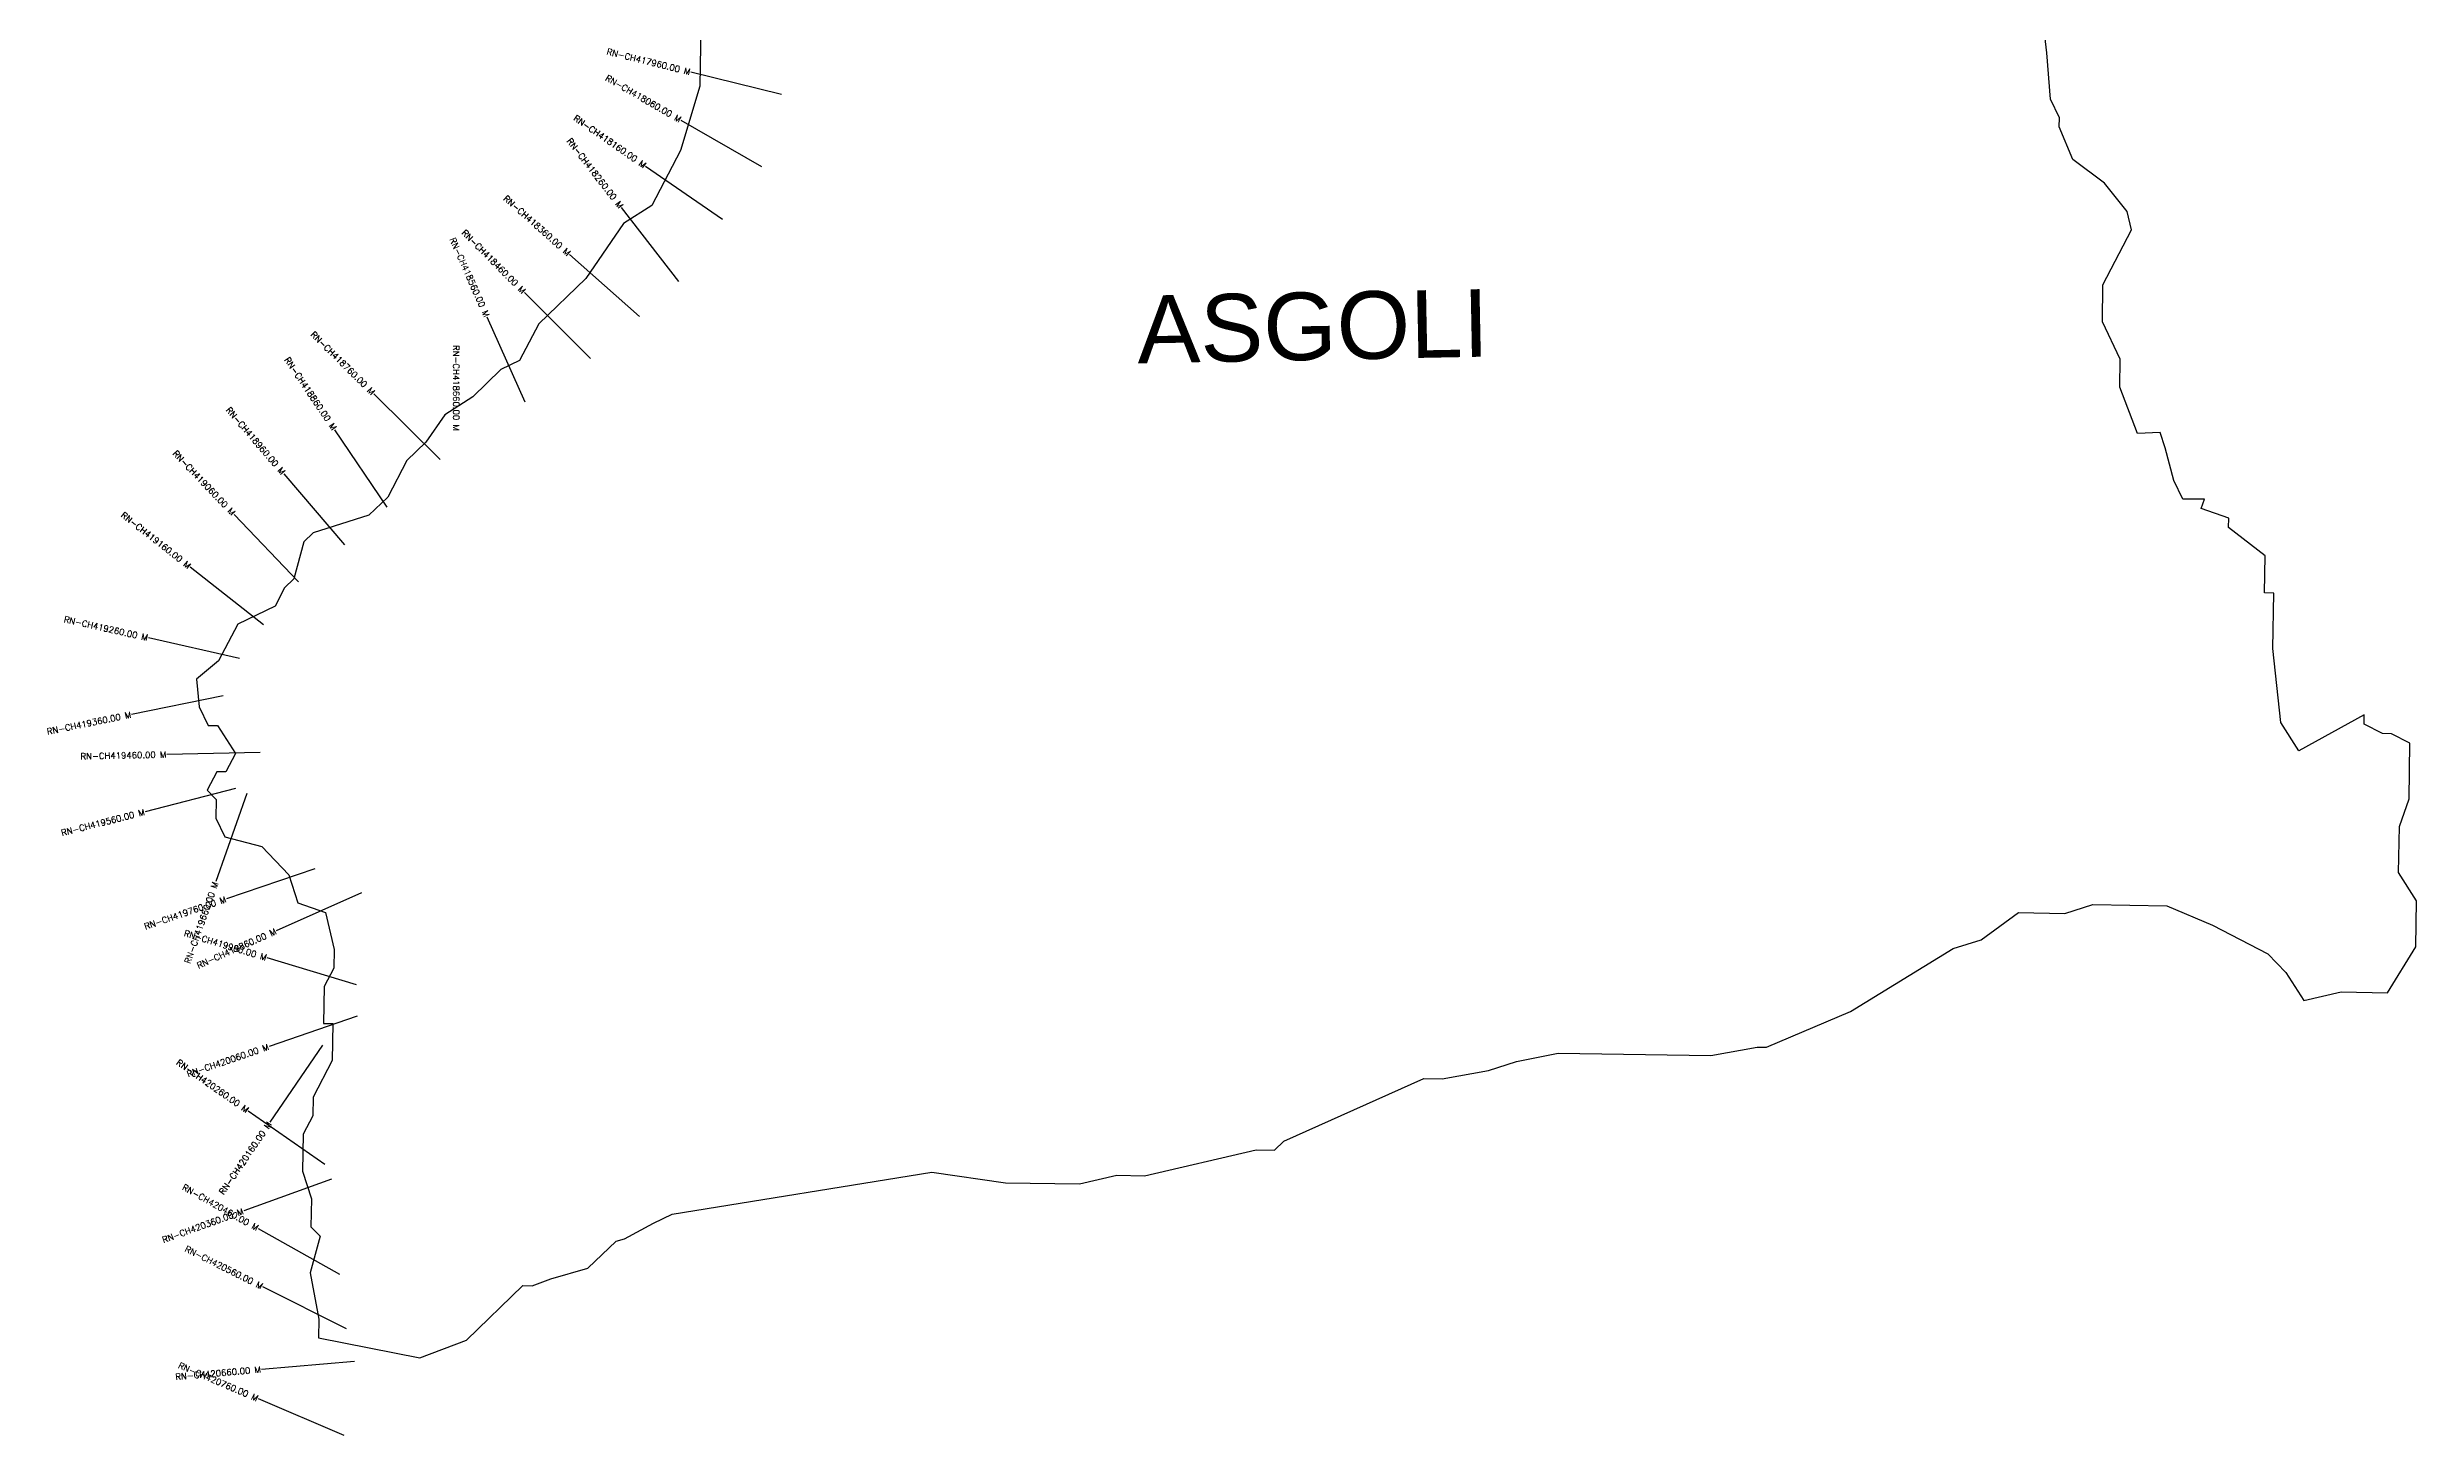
# Model space of a CAD drawing. Header units: metres. Extents: x 306983 to 310792, y 1929648 to 1933695.
# Drawn here: x 306983 to 310792, y 1929648 to 1931880 of the extents above; entities that cross this region are included whole.
import ezdxf
from ezdxf.enums import TextEntityAlignment as Align

# ---------------------------------------------------------------- set-up
doc = ezdxf.new("R2010")
doc.units = ezdxf.units.M
for name, color, linetype in [('CS', 134, 'Continuous'), ('CSMark', 6, 'Continuous'), ('VILLAGE BOUNDRY', 10, 'Continuous'), ('VILLAGE NAME', 250, 'Continuous')]:
    doc.layers.add(name, color=color, linetype=linetype)
doc.styles.get("Standard").update_dxf_attribs({"font": 'simplex.shx'})

msp = doc.modelspace()

# ---------------------------------------------------------------- linework, layer by layer
at = {"layer": 'CS'}
for p, q in [((308163.2, 1931804.4), (308017.6, 1931840.3)), ((308131.9, 1931687.8), (308001.9, 1931762.7)), ((308068.2, 1931603.4), (307944.9, 1931688.8)), ((307998.1, 1931503.7), (307906.3, 1931622.4)), ((307934.9, 1931447.6), (307822.6, 1931547.1)), ((307856.1, 1931380), (307750.1, 1931486.1)), ((307751.2, 1931309.4), (307690.3, 1931446.5)), ((307614.3, 1931217.7), (307507.7, 1931323.2)), ((307529.3, 1931141), (307445.4, 1931265.3)), ((307461.2, 1931080.5), (307363.5, 1931194.3)), ((307386.9, 1931020.8), (307283.3, 1931129.2)), ((307330.6, 1930951.6), (307212.6, 1931044.3)), ((307291.9, 1930897.7), (307145.5, 1930930.5)), ((307265.5, 1930837.7), (307118.5, 1930807.6)), ((307325.3, 1930746.3), (307175.3, 1930743.1)), ((307285.5, 1930688.2), (307140.1, 1930651.1)), ((307303.5, 1930680.2), (307253.9, 1930538.7)), ((307412.9, 1930559.5), (307270.9, 1930511)), ((307488.1, 1930520.8), (307351.1, 1930459.7)), ((307479.9, 1930372.8), (307336.3, 1930416.1)), ((307481.3, 1930322.2), (307339.4, 1930273.7)), ((307425.5, 1930275.8), (307340.9, 1930151.9)), ((307428.9, 1930083.8), (307306, 1930169.8)), ((307439.9, 1930060.5), (307298.9, 1930009.4)), ((307453.2, 1929907.2), (307322.3, 1929980.5)), ((307463.7, 1929819.8), (307329.5, 1929887)), ((307476.7, 1929767.3), (307327.3, 1929754.4)), ((307460.1, 1929647.9), (307322.2, 1929707))]:
    msp.add_line(p, q, dxfattribs=at)
at = {"layer": 'VILLAGE BOUNDRY'}
msp.add_lwpolyline([(308038, 1932174.9), (308032.1, 1931818), (308000.7, 1931714.4), (307954.6, 1931625.9), (307909.5, 1931596.9), (307848.6, 1931508.7), (307773, 1931435.6), (307742.2, 1931376.5), (307712.2, 1931362.2), (307666.9, 1931318.3), (307621.8, 1931289.3), (307591.3, 1931245.2), (307561.1, 1931215.9), (307530.3, 1931156.9), (307500.1, 1931127.7), (307410.4, 1931099.4), (307395.3, 1931084.8), (307379.4, 1931025.6), (307364.3, 1931010.9), (307349, 1930981.4), (307289, 1930952.7), (307258.2, 1930893.7), (307222.6, 1930864), (307227.3, 1930819.8), (307241.7, 1930789.8), (307256.5, 1930789.6), (307285.5, 1930744.5), (307270.2, 1930715), (307255.3, 1930715.2), (307239.9, 1930685.7), (307254.5, 1930670.6), (307254, 1930640.9), (307268.5, 1930610.9), (307327.7, 1930595), (307371.5, 1930549.7), (307385.7, 1930504.8), (307430.1, 1930489.2), (307443.9, 1930429.5), (307443.5, 1930399.7), (307428.1, 1930370.2), (307427.1, 1930310.7), (307442, 1930310.5), (307441, 1930251), (307410.3, 1930192), (307409.8, 1930162.3), (307394.4, 1930132.8), (307393.4, 1930073.3), (307407.6, 1930028.4), (307406.8, 1929983.8), (307421.5, 1929968.7), (307405.6, 1929909.5), (307419.3, 1929834.9), (307418.8, 1929805.1), (307581.9, 1929772.7), (307656.7, 1929801.2), (307747.4, 1929889), (307762.3, 1929888.7), (307792.6, 1929900), (307852, 1929916.9), (307897.3, 1929960.8), (307910.7, 1929964.5), (307957.3, 1929989.6), (307987.3, 1930004), (308404.9, 1930071.4), (308523.7, 1930054.6), (308642.6, 1930052.7), (308702.3, 1930066.5), (308746.9, 1930065.8), (308926.2, 1930107.5), (308955.9, 1930107), (308971, 1930121.6), (309195.8, 1930222), (309225.5, 1930221.5), (309300.1, 1930235.2), (309345, 1930249.3), (309412.2, 1930263.1), (309657.6, 1930259), (309732.1, 1930272.7), (309747, 1930272.4), (309881.8, 1930329.7), (310047.1, 1930431.1), (310092, 1930445.2), (310152.2, 1930488.8), (310226.6, 1930487.6), (310271.4, 1930501.8), (310390.4, 1930499.8), (310464.2, 1930468.8), (310552.8, 1930422.7), (310582, 1930392.5), (310611, 1930347.4), (310670.8, 1930361.3), (310745.1, 1930360), (310790.9, 1930433.7), (310792.1, 1930508), (310763.2, 1930553.1), (310764.4, 1930627.5), (310780, 1930671.8), (310781.5, 1930761.1), (310752, 1930776.5), (310737.1, 1930776.7), (310707.6, 1930792), (310707.8, 1930806.9), (310602.8, 1930749.2), (310573.8, 1930794.3), (310560.9, 1930913.5), (310562.4, 1931002.7), (310547.5, 1931002.9), (310548.4, 1931062.4), (310489.7, 1931108), (310490, 1931122.9), (310445.6, 1931138.5), (310451.2, 1931153.7), (310416.1, 1931153.9), (310401.7, 1931183.9), (310387.7, 1931236.2), (310379.8, 1931261), (310343.4, 1931259.2), (310314.9, 1931334), (310315.7, 1931378.7), (310286.9, 1931438.6), (310287.9, 1931498.1), (310334, 1931586.6), (310327, 1931616.5), (310290.6, 1931661.7), (310239.2, 1931699.7), (310217.7, 1931752.2), (310218, 1931767), (310203.6, 1931797), (310197.4, 1931871.5), (310190.9, 1931931.1)], dxfattribs=at)

# ---------------------------------------------------------------- texts
at = {"layer": 'CSMark'}
for s, rotation, p in [('RN-CH417960.00 M', 346.1229, (308016.6, 1931840.6)), ('RN-CH418060.00 M', 330.0397, (308001.1, 1931763.2)), ('RN-CH418160.00 M', 325.2877, (307944.1, 1931689.4)), ('RN-CH418260.00 M', 307.7017, (307905.7, 1931623.1)), ('RN-CH418360.00 M', 318.4253, (307821.9, 1931547.8)), ('RN-CH418560.00 M', 293.947, (307689.9, 1931447.4)), ('RN-CH418460.00 M', 314.9786, (307749.4, 1931486.8)), ('RN-CH418760.00 M', 315.3123, (307507, 1931323.9)), ('RN-CH418860.00 M', 304.0263, (307444.8, 1931266.2)), ('RN-CH418960.00 M', 310.6189, (307362.9, 1931195.1)), ('RN-CH419060.00 M', 313.7059, (307282.6, 1931129.9)), ('RN-CH419160.00 M', 321.8437, (307211.9, 1931044.9)), ('RN-CH419260.00 M', 347.372, (307144.5, 1930930.7)), ('RN-CH419360.00 M', 11.5641, (307117.6, 1930807.4)), ('RN-CH419460.00 M', 1.2238, (307174.3, 1930743.1)), ('RN-CH419560.00 M', 14.3275, (307139.2, 1930650.9)), ('RN-CH419660.00 M', 70.6887, (307253.5, 1930537.7)), ('RN-CH419760.00 M', 18.8486, (307270, 1930510.7)), ('RN-CH419960.00 M', 343.2337, (307335.3, 1930416.4)), ('RN-CH419860.00 M', 24.0422, (307350.2, 1930459.3)), ('RN-CH420060.00 M', 18.882, (307338.4, 1930273.4)), ('RN-CH420260.00 M', 324.9889, (307305.2, 1930170.4)), ('RN-CH420160.00 M', 55.6374, (307340.3, 1930151.1)), ('RN-CH420460.00 M', 330.7368, (307321.5, 1929981)), ('RN-CH420360.00 M', 19.9152, (307297.9, 1930009.1)), ('RN-CH420560.00 M', 333.4171, (307328.6, 1929887.4)), ('RN-CH420760.00 M', 336.7992, (307321.3, 1929707.3)), ('RN-CH420660.00 M', 4.9691, (307326.3, 1929754.3))]:
    msp.add_text(s, height=10, rotation=rotation, dxfattribs=at).set_placement(p, align=Align.MIDDLE_RIGHT)
msp.add_text('RN-CH418660.00 M', height=10, rotation=270, dxfattribs=at).set_placement((307640.3, 1931401.5), align=Align.MIDDLE_LEFT)
at = {"layer": 'VILLAGE NAME', "insert": (308734, 1931480.8), "char_height": 108.748, "attachment_point": 1, "rotation": 1.1028}
msp.add_mtext_dynamic_manual_height_columns('{\\fArial|b0|i0|c0|p34;ASGOLI}', width=1571.314, gutter_width=543.7, heights=[0], dxfattribs=at)

doc.saveas('drawing.dxf')
